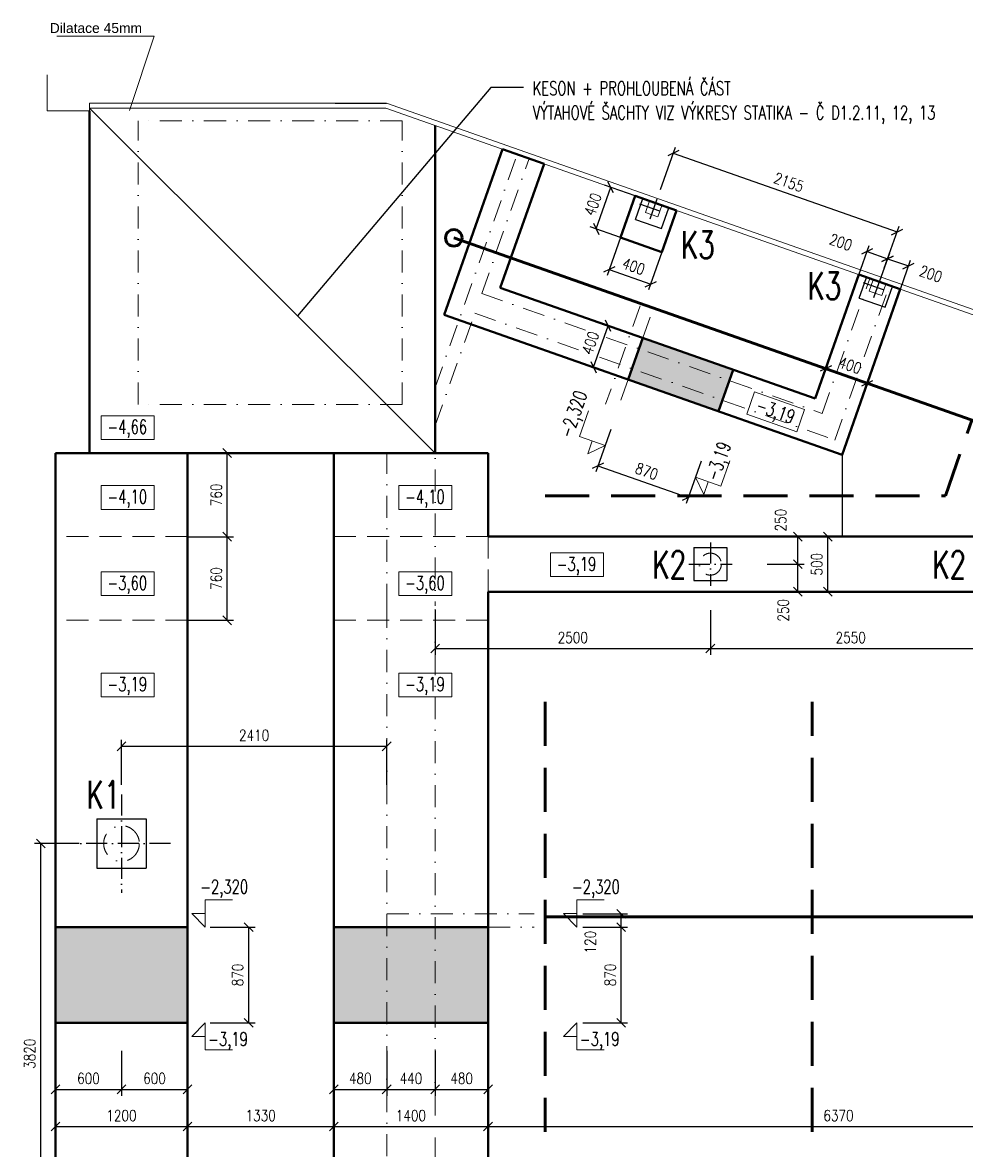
# Model space of a CAD drawing. Header units: millimetres. Extents: x 89194 to 559352, y -753138 to -204019.
# Drawn here: x 333249 to 341825, y -264269 to -254019 of the extents above; entities that cross this region are included whole.
import ezdxf

# ---------------------------------------------------------------- set-up
doc = ezdxf.new("R2010")
doc.units = ezdxf.units.MM
doc.header["$LTSCALE"] = 400
doc.header["$PDMODE"] = 3
for name, pattern in [('ACAD_ISO10W100', [18, 12, -3, 0, -3]), ('DASHDOT', [1, 0.5, -0.25, 0, -0.25]), ('DASHED', [0.75, 0.5, -0.25])]:
    doc.linetypes.add(name, pattern=pattern)
for name, color, linetype in [('obrys slabý', 7, 'Continuous'), ('RG_Rámeček', 5, 'Continuous'), ('čerchovaná', 1, 'ACAD_ISO10W100')]:
    doc.layers.add(name, color=color, linetype=linetype)
for name, color, linetype, lineweight in [('RG_koty', 7, 'Continuous', 9), ('RG_pohled', 200, 'Continuous', 9), ('RG_popisy', 11, 'Continuous', 9), ('RG_radon_potrubí', 160, 'Continuous', 70), ('RG_zdivo nové', 1, 'Continuous', 50), ('RG_čerch 1', 6, 'DASHDOT', 9), ('RG_čárkovaně', 40, 'DASHED', 9), ('RG_šrafy', 253, 'Continuous', 9), ('text 2.5 mm', 7, 'Continuous', 13)]:
    doc.layers.add(name, color=color, linetype=linetype, lineweight=lineweight)
doc.styles.add('Arial 250', font='Arial Bold.ttf', dxfattribs={"height": 250})
doc.styles.add('Koty', font='romans.shx', dxfattribs={"width": 0.8})
doc.styles.add('styl 2.5 mm', font='simplex.shx', dxfattribs={"width": 0.7, "height": 0.125})
doc.styles.add('styl 5 mm', font='simplex.shx', dxfattribs={"width": 0.7, "height": 0.25})
doc.dimstyles.new('RG_50_vnitřní', dxfattribs={"dimscale": 50, "dimtxt": 2, "dimasz": 1.6, "dimexe": 1.15, "dimexo": 0, "dimgap": 1, "dimtad": 1, "dimdec": 0, "dimrnd": 5, "dimzin": 0, "dimdsep": 46, "dimtxsty": 'Koty', "dimblk1": 'OBLIQUE', "dimblk2": 'OBLIQUE', "dimsah": 1, "dimcen": 0.09, "dimclrd": 256, "dimclre": 256, "dimclrt": 2, "dimazin": 0, "dimtfac": 1, "dimtdec": 0, "dimtmove": 2, "dimatfit": 3, "dimfxl": 1.15, "dimfxlon": 1, "dimtolj": 1, "dimtzin": 0, "dimarcsym": 0})

# ---------------------------------------------------------------- blocks, each defined once
blk = doc.blocks.new('_Oblique')
at = {"color": 0, "linetype": 'ByBlock', "lineweight": -2}
blk.add_line((-0.5, -0.5), (0.5, 0.5), dxfattribs=at)
blk = doc.blocks.new('*D547')
at = {"layer": 'Defpoints', "color": 0, "transparency": 16777216}
for p in [(333548, -263777), (334748, -263777), (334748, -264052)]:
    blk.add_point(p, dxfattribs=at)
at = {"layer": 'RG_koty', "lineweight": -2, "transparency": 16777216}
for p, q in [((333548, -263777), (333548, -264109)), ((334748, -263777), (334748, -264109)), ((333548, -264052), (334748, -264052))]:
    blk.add_line(p, q, dxfattribs=at)
at = {"layer": 'RG_koty', "lineweight": -2, "transparency": 16777216, "xscale": 80, "yscale": 80, "zscale": 80, "rotation": 180}
blk.add_blockref('_Oblique', (333548, -264052), dxfattribs=at)
at = {"layer": 'RG_koty', "lineweight": -2, "transparency": 16777216, "xscale": 80, "yscale": 80, "zscale": 80}
blk.add_blockref('_Oblique', (334748, -264052), dxfattribs=at)
at = {"layer": 'RG_koty', "color": 2, "transparency": 16777216, "insert": (334148, -263952), "char_height": 100, "attachment_point": 5, "style": 'Koty'}
blk.add_mtext('\\A1;1200', dxfattribs=at)
blk = doc.blocks.new('*D548')
at = {"layer": 'Defpoints', "color": 0, "transparency": 16777216}
for p in [(334748, -263777), (336078, -264052), (336078, -264052)]:
    blk.add_point(p, dxfattribs=at)
at = {"layer": 'RG_koty', "lineweight": -2, "transparency": 16777216}
for p, q in [((334748, -263777), (334748, -264109)), ((336078, -264052), (336078, -263994)), ((334748, -264052), (336078, -264052))]:
    blk.add_line(p, q, dxfattribs=at)
at = {"layer": 'RG_koty', "lineweight": -2, "transparency": 16777216, "xscale": 80, "yscale": 80, "zscale": 80, "rotation": 180}
blk.add_blockref('_Oblique', (334748, -264052), dxfattribs=at)
at = {"layer": 'RG_koty', "lineweight": -2, "transparency": 16777216, "xscale": 80, "yscale": 80, "zscale": 80}
blk.add_blockref('_Oblique', (336078, -264052), dxfattribs=at)
at = {"layer": 'RG_koty', "color": 2, "transparency": 16777216, "insert": (335413, -263952), "char_height": 100, "attachment_point": 5, "style": 'Koty'}
blk.add_mtext('\\A1;1330', dxfattribs=at)
blk = doc.blocks.new('*D549')
at = {"layer": 'Defpoints', "color": 0, "transparency": 16777216}
for p in [(336078, -264052), (337478, -264052), (337478, -264052)]:
    blk.add_point(p, dxfattribs=at)
at = {"layer": 'RG_koty', "lineweight": -2, "transparency": 16777216}
for p, q in [((336078, -264052), (336078, -263994)), ((337478, -264052), (337478, -263994)), ((336078, -264052), (337478, -264052))]:
    blk.add_line(p, q, dxfattribs=at)
at = {"layer": 'RG_koty', "lineweight": -2, "transparency": 16777216, "xscale": 80, "yscale": 80, "zscale": 80, "rotation": 180}
blk.add_blockref('_Oblique', (336078, -264052), dxfattribs=at)
at = {"layer": 'RG_koty', "lineweight": -2, "transparency": 16777216, "xscale": 80, "yscale": 80, "zscale": 80}
blk.add_blockref('_Oblique', (337478, -264052), dxfattribs=at)
at = {"layer": 'RG_koty', "color": 2, "transparency": 16777216, "insert": (336778, -263952), "char_height": 100, "attachment_point": 5, "style": 'Koty'}
blk.add_mtext('\\A1;1400', dxfattribs=at)
blk = doc.blocks.new('*D550')
at = {"layer": 'Defpoints', "color": 0, "transparency": 16777216}
for p in [(337478, -264052), (343848, -264052), (343848, -264052)]:
    blk.add_point(p, dxfattribs=at)
at = {"layer": 'RG_koty', "lineweight": -2, "transparency": 16777216}
for p, q in [((337478, -264052), (337478, -263994)), ((343848, -264052), (343848, -263994)), ((337478, -264052), (343848, -264052))]:
    blk.add_line(p, q, dxfattribs=at)
at = {"layer": 'RG_koty', "lineweight": -2, "transparency": 16777216, "xscale": 80, "yscale": 80, "zscale": 80, "rotation": 180}
blk.add_blockref('_Oblique', (337478, -264052), dxfattribs=at)
at = {"layer": 'RG_koty', "lineweight": -2, "transparency": 16777216, "xscale": 80, "yscale": 80, "zscale": 80}
blk.add_blockref('_Oblique', (343848, -264052), dxfattribs=at)
at = {"layer": 'RG_koty', "color": 2, "transparency": 16777216, "insert": (340663, -263952), "char_height": 100, "attachment_point": 5, "style": 'Koty'}
blk.add_mtext('\\A1;6370', dxfattribs=at)
blk = doc.blocks.new('*D554')
at = {"layer": 'Defpoints', "color": 0, "transparency": 16777216}
for p in [(333548, -263365), (334148, -263365), (334148, -263714)]:
    blk.add_point(p, dxfattribs=at)
at = {"layer": 'RG_koty', "lineweight": -2, "transparency": 16777216}
for p, q in [((333548, -263365), (333548, -263771)), ((334148, -263365), (334148, -263771)), ((333548, -263714), (334148, -263714))]:
    blk.add_line(p, q, dxfattribs=at)
at = {"layer": 'RG_koty', "lineweight": -2, "transparency": 16777216, "xscale": 80, "yscale": 80, "zscale": 80, "rotation": 180}
blk.add_blockref('_Oblique', (333548, -263714), dxfattribs=at)
at = {"layer": 'RG_koty', "lineweight": -2, "transparency": 16777216, "xscale": 80, "yscale": 80, "zscale": 80}
blk.add_blockref('_Oblique', (334148, -263714), dxfattribs=at)
at = {"layer": 'RG_koty', "color": 2, "transparency": 16777216, "insert": (333848, -263614), "char_height": 100, "attachment_point": 5, "style": 'Koty'}
blk.add_mtext('\\A1;600', dxfattribs=at)
blk = doc.blocks.new('*D555')
at = {"layer": 'Defpoints', "color": 0, "transparency": 16777216}
for p in [(334148, -263365), (334748, -263365), (334748, -263714)]:
    blk.add_point(p, dxfattribs=at)
at = {"layer": 'RG_koty', "lineweight": -2, "transparency": 16777216}
for p, q in [((334148, -263365), (334148, -263771)), ((334748, -263365), (334748, -263771)), ((334148, -263714), (334748, -263714))]:
    blk.add_line(p, q, dxfattribs=at)
at = {"layer": 'RG_koty', "lineweight": -2, "transparency": 16777216, "xscale": 80, "yscale": 80, "zscale": 80, "rotation": 180}
blk.add_blockref('_Oblique', (334148, -263714), dxfattribs=at)
at = {"layer": 'RG_koty', "lineweight": -2, "transparency": 16777216, "xscale": 80, "yscale": 80, "zscale": 80}
blk.add_blockref('_Oblique', (334748, -263714), dxfattribs=at)
at = {"layer": 'RG_koty', "color": 2, "transparency": 16777216, "insert": (334448, -263614), "char_height": 100, "attachment_point": 5, "style": 'Koty'}
blk.add_mtext('\\A1;600', dxfattribs=at)
blk = doc.blocks.new('*D556')
at = {"layer": 'Defpoints', "color": 0, "transparency": 16777216}
for p in [(336078, -263365), (336558, -263365), (336558, -263714)]:
    blk.add_point(p, dxfattribs=at)
at = {"layer": 'RG_koty', "lineweight": -2, "transparency": 16777216}
for p, q in [((336078, -263365), (336078, -263771)), ((336558, -263365), (336558, -263771)), ((336078, -263714), (336558, -263714))]:
    blk.add_line(p, q, dxfattribs=at)
at = {"layer": 'RG_koty', "lineweight": -2, "transparency": 16777216, "xscale": 80, "yscale": 80, "zscale": 80, "rotation": 180}
blk.add_blockref('_Oblique', (336078, -263714), dxfattribs=at)
at = {"layer": 'RG_koty', "lineweight": -2, "transparency": 16777216, "xscale": 80, "yscale": 80, "zscale": 80}
blk.add_blockref('_Oblique', (336558, -263714), dxfattribs=at)
at = {"layer": 'RG_koty', "color": 2, "transparency": 16777216, "insert": (336318, -263614), "char_height": 100, "attachment_point": 5, "style": 'Koty'}
blk.add_mtext('\\A1;480', dxfattribs=at)
blk = doc.blocks.new('*D557')
at = {"layer": 'Defpoints', "color": 0, "transparency": 16777216}
for p in [(336558, -263365), (336999, -263365), (336999, -263714)]:
    blk.add_point(p, dxfattribs=at)
at = {"layer": 'RG_koty', "lineweight": -2, "transparency": 16777216}
for p, q in [((336558, -263365), (336558, -263771)), ((336999, -263365), (336999, -263771)), ((336558, -263714), (336999, -263714))]:
    blk.add_line(p, q, dxfattribs=at)
at = {"layer": 'RG_koty', "lineweight": -2, "transparency": 16777216, "xscale": 80, "yscale": 80, "zscale": 80, "rotation": 180}
blk.add_blockref('_Oblique', (336558, -263714), dxfattribs=at)
at = {"layer": 'RG_koty', "lineweight": -2, "transparency": 16777216, "xscale": 80, "yscale": 80, "zscale": 80}
blk.add_blockref('_Oblique', (336999, -263714), dxfattribs=at)
at = {"layer": 'RG_koty', "color": 2, "transparency": 16777216, "insert": (336778, -263614), "char_height": 100, "attachment_point": 5, "style": 'Koty'}
blk.add_mtext('\\A1;440', dxfattribs=at)
blk = doc.blocks.new('*D558')
at = {"layer": 'Defpoints', "color": 0, "transparency": 16777216}
for p in [(336999, -263365), (337479, -263365), (337479, -263714)]:
    blk.add_point(p, dxfattribs=at)
at = {"layer": 'RG_koty', "lineweight": -2, "transparency": 16777216}
for p, q in [((336999, -263365), (336999, -263771)), ((337479, -263365), (337479, -263771)), ((336999, -263714), (337479, -263714))]:
    blk.add_line(p, q, dxfattribs=at)
at = {"layer": 'RG_koty', "lineweight": -2, "transparency": 16777216, "xscale": 80, "yscale": 80, "zscale": 80, "rotation": 180}
blk.add_blockref('_Oblique', (336999, -263714), dxfattribs=at)
at = {"layer": 'RG_koty', "lineweight": -2, "transparency": 16777216, "xscale": 80, "yscale": 80, "zscale": 80}
blk.add_blockref('_Oblique', (337479, -263714), dxfattribs=at)
at = {"layer": 'RG_koty', "color": 2, "transparency": 16777216, "insert": (337239, -263614), "char_height": 100, "attachment_point": 5, "style": 'Koty'}
blk.add_mtext('\\A1;480', dxfattribs=at)
blk = doc.blocks.new('*D574')
at = {"layer": 'Defpoints', "color": 0, "transparency": 16777216}
for p in [(334748, -262239), (335304, -262239), (334748, -263109)]:
    blk.add_point(p, dxfattribs=at)
at = {"layer": 'RG_koty', "lineweight": -2, "transparency": 16777216}
for p, q in [((334954, -262239), (335362, -262239)), ((335304, -263109), (335304, -262239)), ((334954, -263109), (335362, -263109))]:
    blk.add_line(p, q, dxfattribs=at)
at = {"layer": 'RG_koty', "lineweight": -2, "transparency": 16777216, "xscale": 80, "yscale": 80, "zscale": 80}
for p, rotation in [((335304, -262239), 90), ((335304, -263109), 270)]:
    blk.add_blockref('_Oblique', p, dxfattribs=dict(at, rotation=rotation))
at = {"layer": 'RG_koty', "color": 2, "transparency": 16777216, "insert": (335204, -262674), "char_height": 100, "attachment_point": 5, "rotation": 90, "style": 'Koty'}
blk.add_mtext('\\A1;870', dxfattribs=at)
blk = doc.blocks.new('*D592')
at = {"layer": 'Defpoints', "color": 0, "transparency": 16777216}
for p in [(340652, -256866), (341029, -256998), (340925, -257295)]:
    blk.add_point(p, dxfattribs=at)
at = {"layer": 'RG_koty', "lineweight": -2, "transparency": 16777216}
for p, q in [((340652, -256866), (340528, -257216)), ((341029, -256998), (340906, -257349)), ((340547, -257162), (340925, -257295))]:
    blk.add_line(p, q, dxfattribs=at)
at = {"layer": 'RG_koty', "lineweight": -2, "transparency": 16777216, "xscale": 80, "yscale": 80, "zscale": 80}
for p, rotation in [((340547, -257162), 160.6062812248799), ((340925, -257295), 340.6062812248799)]:
    blk.add_blockref('_Oblique', p, dxfattribs=dict(at, rotation=rotation))
at = {"layer": 'RG_koty', "color": 2, "transparency": 16777216, "insert": (340769, -257134), "char_height": 100, "attachment_point": 5, "rotation": 340.6063, "style": 'Koty'}
blk.add_mtext('\\A1;400', dxfattribs=at)
blk = doc.blocks.new('*D593')
at = {"layer": 'Defpoints', "color": 0, "transparency": 16777216}
for p in [(338256, -256664), (338569, -256774), (338123, -257041)]:
    blk.add_point(p, dxfattribs=at)
at = {"layer": 'RG_koty', "lineweight": -2, "transparency": 16777216}
for p, q in [((338256, -256664), (338624, -256793)), ((338437, -257151), (338569, -256774)), ((338123, -257041), (338491, -257170))]:
    blk.add_line(p, q, dxfattribs=at)
at = {"layer": 'RG_koty', "lineweight": -2, "transparency": 16777216, "xscale": 80, "yscale": 80, "zscale": 80}
for p, rotation in [((338569, -256774), 70.60628122487994), ((338437, -257151), 250.60628122488)]:
    blk.add_blockref('_Oblique', p, dxfattribs=dict(at, rotation=rotation))
at = {"layer": 'RG_koty', "color": 2, "transparency": 16777216, "insert": (338409, -256929), "char_height": 100, "attachment_point": 5, "rotation": 70.6063, "style": 'Koty'}
blk.add_mtext('\\A1;400', dxfattribs=at)
blk = doc.blocks.new('*D594')
at = {"layer": 'Defpoints', "color": 0, "transparency": 16777216}
for p in [(340014, -258941), (340294, -258941), (340015, -259191)]:
    blk.add_point(p, dxfattribs=at)
at = {"layer": 'RG_koty', "lineweight": -2, "transparency": 16777216}
for p, q in [((340014, -258941), (340351, -258941)), ((340294, -259191), (340294, -258941)), ((340015, -259191), (340351, -259191))]:
    blk.add_line(p, q, dxfattribs=at)
at = {"layer": 'RG_koty', "lineweight": -2, "transparency": 16777216, "xscale": 80, "yscale": 80, "zscale": 80}
for p, rotation in [((340294, -258941), 90), ((340294, -259191), 270)]:
    blk.add_blockref('_Oblique', p, dxfattribs=dict(at, rotation=rotation))
at = {"layer": 'RG_koty', "color": 2, "transparency": 16777216, "insert": (340161, -259360), "char_height": 100, "attachment_point": 5, "rotation": 90, "style": 'Koty'}
blk.add_mtext('\\A1;250', dxfattribs=at)
blk = doc.blocks.new('*D595')
at = {"layer": 'Defpoints', "color": 0, "transparency": 16777216}
for p in [(340006, -258691), (340294, -258691), (340014, -258941)]:
    blk.add_point(p, dxfattribs=at)
at = {"layer": 'RG_koty', "lineweight": -2, "transparency": 16777216}
for p, q in [((340006, -258691), (340351, -258691)), ((340294, -258941), (340294, -258691)), ((340014, -258941), (340351, -258941))]:
    blk.add_line(p, q, dxfattribs=at)
at = {"layer": 'RG_koty', "lineweight": -2, "transparency": 16777216, "xscale": 80, "yscale": 80, "zscale": 80}
for p, rotation in [((340294, -258691), 90), ((340294, -258941), 270)]:
    blk.add_blockref('_Oblique', p, dxfattribs=dict(at, rotation=rotation))
at = {"layer": 'RG_koty', "color": 2, "transparency": 16777216, "insert": (340138, -258541), "char_height": 100, "attachment_point": 5, "rotation": 90, "style": 'Koty'}
blk.add_mtext('\\A1;250', dxfattribs=at)
blk = doc.blocks.new('*D596')
at = {"layer": 'Defpoints', "color": 0, "transparency": 16777216}
for p in [(340294, -258691), (340566, -258691), (340294, -259191)]:
    blk.add_point(p, dxfattribs=at)
at = {"layer": 'RG_koty', "lineweight": -2, "transparency": 16777216}
for p, q in [((340294, -258691), (340623, -258691)), ((340566, -259191), (340566, -258691)), ((340294, -259191), (340623, -259191))]:
    blk.add_line(p, q, dxfattribs=at)
at = {"layer": 'RG_koty', "lineweight": -2, "transparency": 16777216, "xscale": 80, "yscale": 80, "zscale": 80}
for p, rotation in [((340566, -258691), 90), ((340566, -259191), 270)]:
    blk.add_blockref('_Oblique', p, dxfattribs=dict(at, rotation=rotation))
at = {"layer": 'RG_koty', "color": 2, "transparency": 16777216, "insert": (340466, -258941), "char_height": 100, "attachment_point": 5, "rotation": 90, "style": 'Koty'}
blk.add_mtext('\\A1;500', dxfattribs=at)
blk = doc.blocks.new('*D597')
at = {"layer": 'Defpoints', "color": 0, "transparency": 16777216}
for p in [(336999, -259133), (339499, -259159), (339499, -259708)]:
    blk.add_point(p, dxfattribs=at)
at = {"layer": 'RG_koty', "lineweight": -2, "transparency": 16777216}
for p, q in [((336999, -259358), (336999, -259765)), ((339499, -259358), (339499, -259765)), ((336999, -259708), (339499, -259708))]:
    blk.add_line(p, q, dxfattribs=at)
at = {"layer": 'RG_koty', "lineweight": -2, "transparency": 16777216, "xscale": 80, "yscale": 80, "zscale": 80, "rotation": 180}
blk.add_blockref('_Oblique', (336999, -259708), dxfattribs=at)
at = {"layer": 'RG_koty', "lineweight": -2, "transparency": 16777216, "xscale": 80, "yscale": 80, "zscale": 80}
blk.add_blockref('_Oblique', (339499, -259708), dxfattribs=at)
at = {"layer": 'RG_koty', "color": 2, "transparency": 16777216, "insert": (338249, -259608), "char_height": 100, "attachment_point": 5, "style": 'Koty'}
blk.add_mtext('\\A1;2500', dxfattribs=at)
blk = doc.blocks.new('*D598')
at = {"layer": 'Defpoints', "color": 0, "transparency": 16777216}
for p in [(339499, -259159), (342048, -259159), (342048, -259708)]:
    blk.add_point(p, dxfattribs=at)
at = {"layer": 'RG_koty', "lineweight": -2, "transparency": 16777216}
for p, q in [((339499, -259358), (339499, -259765)), ((342048, -259358), (342048, -259765)), ((339499, -259708), (342048, -259708))]:
    blk.add_line(p, q, dxfattribs=at)
at = {"layer": 'RG_koty', "lineweight": -2, "transparency": 16777216, "xscale": 80, "yscale": 80, "zscale": 80, "rotation": 180}
blk.add_blockref('_Oblique', (339499, -259708), dxfattribs=at)
at = {"layer": 'RG_koty', "lineweight": -2, "transparency": 16777216, "xscale": 80, "yscale": 80, "zscale": 80}
blk.add_blockref('_Oblique', (342048, -259708), dxfattribs=at)
at = {"layer": 'RG_koty', "color": 2, "transparency": 16777216, "insert": (340774, -259608), "char_height": 100, "attachment_point": 5, "style": 'Koty'}
blk.add_mtext('\\A1;2550', dxfattribs=at)
blk = doc.blocks.new('*D600')
at = {"layer": 'Defpoints', "color": 0, "transparency": 16777216}
for p in [(338753, -257263), (339574, -257552), (339297, -258336)]:
    blk.add_point(p, dxfattribs=at)
at = {"layer": 'RG_koty', "lineweight": -2, "transparency": 16777216}
for p, q in [((338593, -257717), (338458, -258102)), ((338477, -258047), (339297, -258336)), ((339414, -258006), (339278, -258390))]:
    blk.add_line(p, q, dxfattribs=at)
at = {"layer": 'RG_koty', "lineweight": -2, "transparency": 16777216, "xscale": 80, "yscale": 80, "zscale": 80}
for p, rotation in [((338477, -258047), 160.6062812264031), ((339297, -258336), 340.606281226403)]:
    blk.add_blockref('_Oblique', p, dxfattribs=dict(at, rotation=rotation))
at = {"layer": 'RG_koty', "color": 2, "transparency": 16777216, "insert": (338920, -258097), "char_height": 100, "attachment_point": 5, "rotation": 340.6063, "style": 'Koty'}
blk.add_mtext('\\A1;870', dxfattribs=at)
blk = doc.blocks.new('*D601')
at = {"layer": 'Defpoints', "color": 0, "transparency": 16777216}
for p in [(336558, -260596), (334148, -261033), (336558, -261033)]:
    blk.add_point(p, dxfattribs=at)
at = {"layer": 'RG_koty', "lineweight": -2, "transparency": 16777216}
for p, q in [((334148, -260946), (334148, -260538)), ((336558, -260946), (336558, -260538)), ((334148, -260596), (336558, -260596))]:
    blk.add_line(p, q, dxfattribs=at)
at = {"layer": 'RG_koty', "lineweight": -2, "transparency": 16777216, "xscale": 80, "yscale": 80, "zscale": 80, "rotation": 180}
blk.add_blockref('_Oblique', (334148, -260596), dxfattribs=at)
at = {"layer": 'RG_koty', "lineweight": -2, "transparency": 16777216, "xscale": 80, "yscale": 80, "zscale": 80}
blk.add_blockref('_Oblique', (336558, -260596), dxfattribs=at)
at = {"layer": 'RG_koty', "color": 2, "transparency": 16777216, "insert": (335353, -260496), "char_height": 100, "attachment_point": 5, "style": 'Koty'}
blk.add_mtext('\\A1;2410', dxfattribs=at)
blk = doc.blocks.new('*D603')
at = {"layer": 'Defpoints', "color": 0, "transparency": 16777216}
for p in [(333415, -261480), (333781, -261480), (333781, -265301)]:
    blk.add_point(p, dxfattribs=at)
at = {"layer": 'RG_koty', "lineweight": -2, "transparency": 16777216}
for p, q in [((333765, -261480), (333358, -261480)), ((333415, -265301), (333415, -261480)), ((333765, -265301), (333358, -265301))]:
    blk.add_line(p, q, dxfattribs=at)
at = {"layer": 'RG_koty', "lineweight": -2, "transparency": 16777216, "xscale": 80, "yscale": 80, "zscale": 80}
for p, rotation in [((333415, -261480), 90), ((333415, -265301), 270)]:
    blk.add_blockref('_Oblique', p, dxfattribs=dict(at, rotation=rotation))
at = {"layer": 'RG_koty', "color": 2, "transparency": 16777216, "insert": (333315, -263390), "char_height": 100, "attachment_point": 5, "rotation": 90, "style": 'Koty'}
blk.add_mtext('\\A1;3820', dxfattribs=at)
blk = doc.blocks.new('*D604')
at = {"layer": 'Defpoints', "color": 0, "transparency": 16777216}
for p in [(338682, -255971), (339059, -256104), (338957, -256395)]:
    blk.add_point(p, dxfattribs=at)
at = {"layer": 'RG_koty', "lineweight": -2, "transparency": 16777216}
for p, q in [((338682, -255971), (338560, -256316)), ((339059, -256104), (338938, -256449)), ((338579, -256262), (338957, -256395))]:
    blk.add_line(p, q, dxfattribs=at)
at = {"layer": 'RG_koty', "lineweight": -2, "transparency": 16777216, "xscale": 80, "yscale": 80, "zscale": 80}
for p, rotation in [((338579, -256262), 160.6062812357683), ((338957, -256395), 340.6062812357683)]:
    blk.add_blockref('_Oblique', p, dxfattribs=dict(at, rotation=rotation))
at = {"layer": 'RG_koty', "color": 2, "transparency": 16777216, "insert": (338801, -256234), "char_height": 100, "attachment_point": 5, "rotation": 340.6063, "style": 'Koty'}
blk.add_mtext('\\A1;400', dxfattribs=at)
blk = doc.blocks.new('*D605')
at = {"layer": 'Defpoints', "color": 0, "transparency": 16777216}
for p in [(338593, -255516), (338815, -255594), (338682, -255971)]:
    blk.add_point(p, dxfattribs=at)
at = {"layer": 'RG_koty', "lineweight": -2, "transparency": 16777216}
for p, q in [((338460, -255893), (338593, -255516)), ((338815, -255594), (338538, -255497)), ((338682, -255971), (338406, -255874))]:
    blk.add_line(p, q, dxfattribs=at)
at = {"layer": 'RG_koty', "lineweight": -2, "transparency": 16777216, "xscale": 80, "yscale": 80, "zscale": 80}
for p, rotation in [((338593, -255516), 70.60040487664811), ((338460, -255893), 250.6004048766481)]:
    blk.add_blockref('_Oblique', p, dxfattribs=dict(at, rotation=rotation))
at = {"layer": 'RG_koty', "color": 2, "transparency": 16777216, "insert": (338432, -255671), "char_height": 100, "attachment_point": 5, "rotation": 70.6004, "style": 'Koty'}
blk.add_mtext('\\A1;400', dxfattribs=at)
blk = doc.blocks.new('*D606')
at = {"layer": 'Defpoints', "color": 0, "transparency": 16777216}
for p in [(341109, -256165), (340847, -256310), (341035, -256376)]:
    blk.add_point(p, dxfattribs=at)
at = {"layer": 'RG_koty', "lineweight": -2, "transparency": 16777216}
for p, q in [((340847, -256310), (340941, -256044)), ((340922, -256098), (341109, -256165)), ((341035, -256376), (341129, -256110))]:
    blk.add_line(p, q, dxfattribs=at)
at = {"layer": 'RG_koty', "lineweight": -2, "transparency": 16777216, "xscale": 80, "yscale": 80, "zscale": 80}
for p, rotation in [((340922, -256098), 160.6004048734729), ((341109, -256165), 340.6004048734729)]:
    blk.add_blockref('_Oblique', p, dxfattribs=dict(at, rotation=rotation))
at = {"layer": 'RG_koty', "color": 2, "transparency": 16777216, "insert": (340684, -256015), "char_height": 100, "attachment_point": 5, "rotation": 340.6004, "style": 'Koty'}
blk.add_mtext('\\A1;200', dxfattribs=at)
blk = doc.blocks.new('*D607')
at = {"layer": 'Defpoints', "color": 0, "transparency": 16777216}
for p in [(341299, -256231), (341035, -256376), (341225, -256443)]:
    blk.add_point(p, dxfattribs=at)
at = {"layer": 'RG_koty', "lineweight": -2, "transparency": 16777216}
for p, q in [((341035, -256376), (341129, -256110)), ((341109, -256165), (341299, -256231)), ((341225, -256443), (341318, -256177))]:
    blk.add_line(p, q, dxfattribs=at)
at = {"layer": 'RG_koty', "lineweight": -2, "transparency": 16777216, "xscale": 80, "yscale": 80, "zscale": 80}
for p, rotation in [((341109, -256165), 160.6004048819659), ((341299, -256231), 340.6004048819659)]:
    blk.add_blockref('_Oblique', p, dxfattribs=dict(at, rotation=rotation))
at = {"layer": 'RG_koty', "color": 2, "transparency": 16777216, "insert": (341502, -256303), "char_height": 100, "attachment_point": 5, "rotation": 340.6004, "style": 'Koty'}
blk.add_mtext('\\A1;200', dxfattribs=at)
blk = doc.blocks.new('*D608')
at = {"layer": 'Defpoints', "color": 0, "transparency": 16777216}
for p in [(339029, -255585), (341195, -255922), (341062, -256300)]:
    blk.add_point(p, dxfattribs=at)
at = {"layer": 'RG_koty', "lineweight": -2, "transparency": 16777216}
for p, q in [((339046, -255536), (339181, -255152)), ((339162, -255206), (341195, -255922)), ((341079, -256252), (341214, -255868))]:
    blk.add_line(p, q, dxfattribs=at)
at = {"layer": 'RG_koty', "lineweight": -2, "transparency": 16777216, "xscale": 80, "yscale": 80, "zscale": 80}
for p, rotation in [((339162, -255206), 160.6034218548977), ((341195, -255922), 340.6034218548977)]:
    blk.add_blockref('_Oblique', p, dxfattribs=dict(at, rotation=rotation))
at = {"layer": 'RG_koty', "color": 2, "transparency": 16777216, "insert": (340212, -255470), "char_height": 100, "attachment_point": 5, "rotation": 340.6034, "style": 'Koty'}
blk.add_mtext('\\A1;2155', dxfattribs=at)
blk = doc.blocks.new('*D586')
at = {"layer": 'Defpoints', "color": 0, "transparency": 16777216}
for p in [(338161, -262239), (338689, -262239), (338161, -263109)]:
    blk.add_point(p, dxfattribs=at)
at = {"layer": 'RG_koty', "lineweight": -2, "transparency": 16777216}
for p, q in [((338339, -262239), (338746, -262239)), ((338689, -263109), (338689, -262239)), ((338339, -263109), (338746, -263109))]:
    blk.add_line(p, q, dxfattribs=at)
at = {"layer": 'RG_koty', "lineweight": -2, "transparency": 16777216, "xscale": 80, "yscale": 80, "zscale": 80}
for p, rotation in [((338689, -262239), 90), ((338689, -263109), 270)]:
    blk.add_blockref('_Oblique', p, dxfattribs=dict(at, rotation=rotation))
at = {"layer": 'RG_koty', "color": 2, "transparency": 16777216, "insert": (338589, -262674), "char_height": 100, "attachment_point": 5, "rotation": 90, "style": 'Koty'}
blk.add_mtext('\\A1;870', dxfattribs=at)
blk = doc.blocks.new('*D587')
at = {"layer": 'Defpoints', "color": 0, "transparency": 16777216}
for p in [(338161, -262119), (338689, -262119), (338161, -262239)]:
    blk.add_point(p, dxfattribs=at)
at = {"layer": 'RG_koty', "lineweight": -2, "transparency": 16777216}
for p, q in [((338339, -262119), (338746, -262119)), ((338689, -262239), (338689, -262119)), ((338339, -262239), (338746, -262239))]:
    blk.add_line(p, q, dxfattribs=at)
at = {"layer": 'RG_koty', "lineweight": -2, "transparency": 16777216, "xscale": 80, "yscale": 80, "zscale": 80}
for p, rotation in [((338689, -262119), 90), ((338689, -262239), 270)]:
    blk.add_blockref('_Oblique', p, dxfattribs=dict(at, rotation=rotation))
at = {"layer": 'RG_koty', "color": 2, "transparency": 16777216, "insert": (338408, -262376), "char_height": 100, "attachment_point": 5, "rotation": 90, "style": 'Koty'}
blk.add_mtext('\\A1;120', dxfattribs=at)
blk = doc.blocks.new('*D589')
at = {"layer": 'Defpoints', "color": 0, "transparency": 16777216}
for p in [(334748, -258691), (335109, -258691), (334748, -259451)]:
    blk.add_point(p, dxfattribs=at)
at = {"layer": 'RG_koty', "lineweight": -2, "transparency": 16777216}
for p, q in [((334759, -258691), (335166, -258691)), ((335109, -259451), (335109, -258691)), ((334759, -259451), (335166, -259451))]:
    blk.add_line(p, q, dxfattribs=at)
at = {"layer": 'RG_koty', "lineweight": -2, "transparency": 16777216, "xscale": 80, "yscale": 80, "zscale": 80}
for p, rotation in [((335109, -258691), 90), ((335109, -259451), 270)]:
    blk.add_blockref('_Oblique', p, dxfattribs=dict(at, rotation=rotation))
at = {"layer": 'RG_koty', "color": 2, "transparency": 16777216, "insert": (335009, -259071), "char_height": 100, "attachment_point": 5, "rotation": 90, "style": 'Koty'}
blk.add_mtext('\\A1;760', dxfattribs=at)
blk = doc.blocks.new('*D590')
at = {"layer": 'Defpoints', "color": 0, "transparency": 16777216}
for p in [(334748, -257931), (335109, -257931), (334748, -258691)]:
    blk.add_point(p, dxfattribs=at)
at = {"layer": 'RG_koty', "lineweight": -2, "transparency": 16777216}
for p, q in [((334759, -257931), (335166, -257931)), ((335109, -258691), (335109, -257931)), ((334759, -258691), (335166, -258691))]:
    blk.add_line(p, q, dxfattribs=at)
at = {"layer": 'RG_koty', "lineweight": -2, "transparency": 16777216, "xscale": 80, "yscale": 80, "zscale": 80}
for p, rotation in [((335109, -257931), 90), ((335109, -258691), 270)]:
    blk.add_blockref('_Oblique', p, dxfattribs=dict(at, rotation=rotation))
at = {"layer": 'RG_koty', "color": 2, "transparency": 16777216, "insert": (335009, -258311), "char_height": 100, "attachment_point": 5, "rotation": 90, "style": 'Koty'}
blk.add_mtext('\\A1;760', dxfattribs=at)

msp = doc.modelspace()

# ---------------------------------------------------------------- hatches: boundary and pattern name
at = {"layer": 'RG_šrafy', "ltscale": 0.05}
h = msp.add_hatch(color=256, dxfattribs=at)
h.dxf.hatch_style = 1
h.paths.add_polyline_path([(338753, -257262.7), (339573.7, -257551.6), (339608.5, -257452.5), (338787.9, -257163.7)])
h.paths.add_polyline_path([(339671.6, -257273.3), (338851, -256984.4), (338787.9, -257163.7), (339608.5, -257452.5)])
h.paths.add_polyline_path([(339706.5, -257174.3), (338885.8, -256885.4), (338851, -256984.4), (339671.6, -257273.3)])
h = msp.add_hatch(color=256, dxfattribs=at)
h.dxf.hatch_style = 1
h.paths.add_polyline_path([(334748.3, -262239.2), (333548.3, -262239.2), (333548.3, -263109.2), (334748.3, -263109.2)])
h = msp.add_hatch(color=256, dxfattribs=at)
h.dxf.hatch_style = 1
h.paths.add_polyline_path([(336558.3, -262239.3), (336078.3, -262239.2), (336078.3, -263109.2), (336558.3, -263109.2)])
h.paths.add_polyline_path([(336998.6, -262239.3), (336558.3, -262239.3), (336558.3, -263109.2), (336998.5, -263109.2)])
h.paths.add_polyline_path([(337478.6, -262239.4), (336998.6, -262239.3), (336998.5, -263109.2), (337478.5, -263109.2)])

# ---------------------------------------------------------------- linework, layer by layer
at = {"layer": 'obrys slabý', "ltscale": 0.05}
for p, q in [((337502.6, -254608.4), (335748.6, -256683)), ((337802.2, -254608.4), (337502.6, -254608.4)), ((336998.8, -257931.1), (333858.3, -254795.7)), ((336088.3, -254750.7), (336556.3, -254750.7)), ((338818.1, -255807.2), (338884.5, -255618.6)), ((338884.5, -255618.6), (339120.3, -255701.6)), ((339053.9, -255890.3), (339120.3, -255701.6)), ((338818.1, -255807.2), (339053.9, -255890.3)), ((340850.7, -256522.9), (340917.2, -256334.3)), ((340917.2, -256334.3), (341153, -256417.3)), ((341086.5, -256606), (341153, -256417.3)), ((340850.7, -256522.9), (341086.5, -256606)), ((339348.9, -258790.7), (339348.9, -259090.7)), ((339348.9, -258790.7), (339648.9, -258790.7)), ((339648.9, -258790.7), (339648.9, -259090.7)), ((339348.9, -259090.7), (339648.9, -259090.7)), ((333923.3, -261254.7), (333923.3, -261704.7)), ((333923.3, -261254.7), (334373.3, -261254.7)), ((334373.3, -261254.7), (334373.3, -261704.7)), ((333923.3, -261704.7), (334373.3, -261704.7))]:
    msp.add_line(p, q, dxfattribs=at)
at = {"layer": 'RG_koty'}
for p, q in [((339829.3, -257577.1), (339901, -257374.2)), ((339901, -257374.2), (340354.9, -257534.7)), ((338309.4, -257780.3), (338391.2, -257547.7)), ((340283.1, -257737.6), (339829.3, -257577.1)), ((340354.9, -257534.7), (340283.1, -257737.6)), ((333964.1, -257592), (334445.5, -257592)), ((333964.1, -257807.2), (333964.1, -257592)), ((334445.5, -257592), (334445.5, -257807.2)), ((338542, -257862.2), (338309.4, -257780.3)), ((334445.5, -257807.2), (333964.1, -257807.2)), ((338425.7, -257821.3), (338384.7, -257937.6)), ((338384.7, -257937.6), (338542, -257862.2)), ((339595.3, -258232.8), (339677.1, -258000.2)), ((339362.7, -258150.9), (339595.3, -258232.8)), ((339438.1, -258308.2), (339362.7, -258150.9)), ((339479, -258191.9), (339438.1, -258308.2)), ((333964.1, -258227.3), (334445.5, -258227.3)), ((333964.1, -258442.5), (333964.1, -258227.3)), ((334445.5, -258227.3), (334445.5, -258442.5)), ((336668.3, -258227.3), (337149.7, -258227.3)), ((336668.3, -258442.5), (336668.3, -258227.3)), ((337149.7, -258227.3), (337149.7, -258442.5)), ((334445.5, -258442.5), (333964.1, -258442.5)), ((337149.7, -258442.5), (336668.3, -258442.5)), ((338045.3, -258838.7), (338526.7, -258838.7)), ((338045.3, -259053.9), (338045.3, -258838.7)), ((338526.7, -258838.7), (338526.7, -259053.9)), ((333964.1, -259010.2), (334445.5, -259010.2)), ((333964.1, -259225.4), (333964.1, -259010.2)), ((334445.5, -259010.2), (334445.5, -259225.4)), ((336668.3, -259010.2), (337149.7, -259010.2)), ((336668.3, -259225.4), (336668.3, -259010.2)), ((337149.7, -259010.2), (337149.7, -259225.4)), ((338526.7, -259053.9), (338045.3, -259053.9)), ((334445.5, -259225.4), (333964.1, -259225.4)), ((337149.7, -259225.4), (336668.3, -259225.4)), ((333964.1, -259930.3), (334445.5, -259930.3)), ((333964.1, -260145.5), (333964.1, -259930.3)), ((334445.5, -259930.3), (334445.5, -260145.5)), ((336668.3, -259930.3), (337149.7, -259930.3)), ((336668.3, -260145.5), (336668.3, -259930.3)), ((337149.7, -259930.3), (337149.7, -260145.5)), ((334445.5, -260145.5), (333964.1, -260145.5)), ((337149.7, -260145.5), (336668.3, -260145.5)), ((334909.4, -262239.2), (334909.4, -261992.6)), ((334909.4, -261992.6), (335156, -261992.6)), ((338286.5, -262239.2), (338286.5, -261992.6)), ((338286.5, -261992.6), (338533.1, -261992.6)), ((334909.4, -262115.9), (334786.1, -262115.9)), ((334786.1, -262115.9), (334909.4, -262239.2)), ((338286.5, -262115.9), (338163.2, -262115.9)), ((338163.2, -262115.9), (338286.5, -262239.2)), ((334786.1, -263232.5), (334909.4, -263109.2)), ((334909.4, -263109.2), (334909.4, -263355.8)), ((338163.2, -263232.5), (338286.5, -263109.2)), ((338286.5, -263109.2), (338286.5, -263355.8)), ((334909.4, -263232.5), (334786.1, -263232.5)), ((338286.5, -263232.5), (338163.2, -263232.5)), ((334909.4, -263355.8), (335156, -263355.8)), ((338286.5, -263355.8), (338533.1, -263355.8))]:
    msp.add_line(p, q, dxfattribs=at)
at = {"layer": 'RG_pohled', "ltscale": 0.05}
for p, q in [((333473.3, -254492.4), (333473.3, -254820.7)), ((336088.3, -254750.7), (333858.3, -254750.7)), ((333858.3, -254820.7), (333858.3, -254750.7)), ((336548.6, -254795.7), (333858.3, -254795.7)), ((336548.6, -254795.7), (353118.3, -260631.4)), ((353510.2, -260719), (336556.3, -254750.7)), ((333858.3, -254820.7), (333473.3, -254820.7))]:
    msp.add_line(p, q, dxfattribs=at)
at = {"layer": 'RG_popisy'}
msp.add_lwpolyline([(333559.9, -254143.7), (334444.4, -254143.7), (334222, -254817.6)], dxfattribs=at)
at = {"layer": 'RG_radon_potrubí'}
for points in [[(337167.6, -255975.8), (342848.3, -257975.4), (342848.3, -262145.6)], [(337998.5, -262145.3), (351298.3, -262146.1)]]:
    msp.add_lwpolyline(points, dxfattribs=at)
at = {"layer": 'RG_radon_potrubí', "linetype": 'DASHED', "ltscale": 2}
for points in [[(337998.7, -258318.6), (341633.7, -258318.6), (341875.1, -257632.8)], [(337998.7, -260190.7), (337998.7, -264100.2)], [(340423.5, -264100.2), (340423.5, -260190.7)]]:
    msp.add_lwpolyline(points, dxfattribs=at)
at = {"layer": 'RG_radon_potrubí'}
msp.add_circle((337167.6, -255975.8), 75, dxfattribs=at)
at = {"layer": 'RG_Rámeček', "color": 1}
msp.add_lwpolyline([(340695.3, -257946.4), (340695.3, -258690.7)], dxfattribs=at)
at = {"layer": 'RG_zdivo nové'}
for p, q in [((333858.3, -254820.7), (333858.3, -257930.7)), ((336998.8, -257931.1), (336998.3, -254954.1)), ((337080.3, -256673.8), (337609.9, -255169.5)), ((337609.9, -255169.5), (337987.3, -255302.4)), ((337590.4, -256429.3), (337987.3, -255302.4)), ((338681.9, -255971.3), (338814.7, -255594)), ((338814.7, -255594), (339192, -255726.9)), ((338814.7, -255594), (339120.3, -255701.6)), ((339059.2, -256104.2), (339192, -255726.9)), ((338681.8, -255971.3), (339059.2, -256104.2)), ((340450.8, -257436.3), (340847.4, -256309.7)), ((340847.4, -256309.7), (341224.7, -256442.6)), ((337590.4, -256429.3), (340450.8, -257436.3)), ((340695.3, -257946.4), (341224.7, -256442.6)), ((337080.3, -256673.8), (340695.3, -257946.4)), ((338885.8, -256885.4), (338753, -257262.7)), ((339706.5, -257174.3), (339573.7, -257551.6)), ((333548.3, -257930.7), (337479.1, -257931.2)), ((336078.3, -257930.7), (336078.3, -265070.7)), ((337479, -258690.7), (337479.1, -257930.7)), ((337479, -258690.7), (343848.3, -258690.7)), ((337478.3, -265070.7), (337479, -259190.7)), ((337479, -259190.7), (343848.3, -259190.7)), ((333548.3, -262239.2), (334748.3, -262239.2)), ((336078.3, -262239.2), (337478.6, -262239.4)), ((333548.3, -263109.2), (334748.3, -263109.2)), ((336078.3, -263109.2), (337478.5, -263109.2))]:
    msp.add_line(p, q, dxfattribs=at)
for points in [[(333548.3, -257930.7), (333548.3, -265670.7)], [(334748.3, -257930.7), (334748.3, -265070.7)]]:
    msp.add_lwpolyline(points, dxfattribs=at)
at = {"layer": 'RG_čerch 1'}
for p, q in [((333858.3, -254820.7), (333858.3, -257930.7)), ((336698.3, -254910.7), (334298.3, -254910.7)), ((334298.3, -257490.7), (334298.3, -254910.7)), ((336698.3, -257490.7), (336698.3, -254910.7)), ((336998.7, -257334.7), (336998.3, -254954.1)), ((336998.7, -257334.7), (337744.3, -255216.8)), ((337421.1, -256481.1), (337852.9, -255255.1)), ((337576.7, -255263.8), (337576.7, -255263.8)), ((337954, -255396.7), (337954, -255396.7)), ((338909.3, -255743.9), (338945.8, -255640.2)), ((339022.5, -255783.8), (339059, -255680.1)), ((338909.3, -255743.9), (339022.5, -255783.8)), ((340515, -257570.2), (340946.4, -256344.6)), ((340631.1, -257812.5), (341125.6, -256407.7)), ((340941.9, -256459.6), (340978.5, -256355.9)), ((341055.2, -256499.5), (341091.7, -256395.8)), ((337421.1, -256481.1), (340515, -257570.2)), ((340941.9, -256459.6), (341055.2, -256499.5)), ((336998.7, -257680.7), (337358, -256660.3)), ((337358, -256660.3), (340631.1, -257812.5)), ((338861.8, -256592.3), (338547.4, -257485.4)), ((338885.8, -256885.4), (338975, -256632.2)), ((338753, -257262.7), (338660.6, -257525.3)), ((336698.3, -257490.7), (334298.3, -257490.7)), ((336998.7, -257680.7), (336999, -259320.7)), ((333858.3, -257930.7), (336558.3, -257930.7)), ((336558.3, -259320.7), (336558.3, -257930.7)), ((336558.3, -259320.7), (336558.3, -265590.7)), ((336998.3, -265150.7), (336999, -259320.7)), ((336558.3, -262119.4), (337897.7, -262119.4)), ((337478.6, -262239.4), (337897.7, -262239.4))]:
    msp.add_line(p, q, dxfattribs=at)
for centre, radius in [((339498.9, -258940.7), 100), ((334148.3, -261479.7), 162)]:
    msp.add_circle(centre, radius, dxfattribs=at)
at = {"layer": 'RG_čárkovaně'}
for p, q in [((334748.3, -258690.7), (333548.3, -258690.7)), ((337479, -258690.7), (336078.3, -258690.7)), ((337479, -258690.7), (337479, -259190.7)), ((334748.3, -259450.7), (333548.3, -259450.7)), ((337479, -259450.7), (336078.3, -259450.7))]:
    msp.add_line(p, q, dxfattribs=at)
at = {"layer": 'čerchovaná', "ltscale": 0.04}
for p, q in [((338952, -255803.1), (339029, -255584.5)), ((338952, -255803.1), (339029, -255584.5)), ((338854.8, -255666.4), (339123.5, -255761.1)), ((340984.7, -256518.7), (341061.7, -256300.2)), ((340887.5, -256382.1), (341156.2, -256476.7)), ((339498.9, -258743.5), (339498.9, -259138)), ((339301.7, -258940.7), (339696.2, -258940.7))]:
    msp.add_line(p, q, dxfattribs=at)
for points in [[(334148.3, -261033.2), (334148.3, -261926.2)], [(334594.8, -261479.7), (333701.8, -261479.7)]]:
    msp.add_lwpolyline(points, dxfattribs=at)

# ---------------------------------------------------------------- texts
at = {"layer": 'RG_koty', "style": 'styl 2.5 mm', "width": 0.7}
for s, rotation, p in [('-2,320', 70.6159, (338240, -257804)), ('-3,19', 340.52609, (339900.3, -257547.4)), ('-3,19', 70.6159, (339569.8, -258195.3))]:
    msp.add_text(s, height=125, rotation=rotation, dxfattribs=at).set_placement(p)
for s, p in [('-4,66', (334021.2, -257755.5)), ('-4,10', (334021.2, -258390.8)), ('-4,10', (336725.4, -258390.8)), ('-3,19', (338102.4, -259002.2)), ('-3,60', (334021.2, -259173.7)), ('-3,60', (336725.4, -259173.7)), ('-3,19', (334021.2, -260093.8)), ('-3,19', (336725.4, -260093.8)), ('-2,320', (334864, -261935.1)), ('-2,320', (338241.2, -261935.1)), ('-3,19', (334936.2, -263319.3)), ('-3,19', (338313.4, -263319.3))]:
    msp.add_text(s, height=125, dxfattribs=at).set_placement(p)
at = {"layer": 'RG_popisy', "style": 'styl 5 mm', "width": 0.7}
for s, p in [('K3', (339231, -256163.5)), ('K3', (340380.3, -256535.7)), ('K2', (338971.5, -259070)), ('K2', (341514.7, -259070)), ('K1', (333829.7, -261160.5))]:
    msp.add_text(s, height=250, dxfattribs=at).set_placement(p)
at = {"layer": 'RG_popisy', "insert": (333609.3, -254023.5), "char_height": 90, "attachment_point": 1, "style": 'Arial 250'}
msp.add_mtext('\\pxi-1.25;{\\fArial|b0|i0|c238|p34;Dilatace 45mm}', dxfattribs=at)
at = {"layer": 'text 2.5 mm', "ltscale": 0.5, "style": 'styl 2.5 mm', "width": 0.7}
for s, p in [('KESON + PROHLOUBENÁ ČÁST', (337883.9, -254678.5)), ('VÝTAHOVÉ ŠACHTY VIZ VÝKRESY STATIKA - Č D1.2.11, 12, 13', (337883.9, -254900))]:
    msp.add_text(s, height=125, dxfattribs=at).set_placement(p)

# ---------------------------------------------------------------- dimensions: what is measured, and where the dimension line sits
at = {"layer": 'RG_koty'}
for p1, p2, distance, picture, middle in [((339029, -255584.5), (341061.7, -256300.2), 401, '*D608', (340211.7, -255469.8)), ((338681.9, -255971.3), (338814.7, -255594), 235.5, '*D605', (338431.9, -255671.2)), ((338681.9, -255971.3), (339059.2, -256104.2), -308.3, '*D604', (338801.4, -256234.2)), ((338123.3, -257041), (338256.1, -256663.7), -332.1, '*D593', (338408.6, -256929.4)), ((340651.7, -256865.6), (341029, -256998.5), -314.3, '*D592', (340769.2, -257134.2)), ((338753, -257262.7), (339573.7, -257551.6), -831.8, '*D600', (338920.3, -258097.5))]:
    dim = msp.add_aligned_dim(p1=p1, p2=p2, distance=distance, dimstyle='RG_50_vnitřní', override={"dimfxl": 7}, dxfattribs=at)
    dim.commit()
    dim.dimension.update_dxf_attribs({"geometry": picture, "text_midpoint": middle})
for base, p1, p2, picture, middle, dimtype in [((341109.5, -256164.6), (340847.4, -256309.7), (341035.1, -256375.8), '*D606', (340683.6, -256014.6), 161), ((341299.1, -256231.3), (341035.1, -256375.8), (341224.7, -256442.6), '*D607', (341501.9, -256302.7), 160)]:
    dim = msp.add_linear_dim(base=base, p1=p1, p2=p2, angle=340.6004, text='200', dimstyle='RG_50_vnitřní', override={"dimfxl": 7}, dxfattribs=at)
    dim.commit()
    dim.dimension.update_dxf_attribs({"geometry": picture, "text_midpoint": middle, "dimtype": dimtype})
for base, p1, p2, picture, middle in [((335108.7, -257930.9), (334748.3, -258690.7), (334748.3, -257930.9), '*D590', (335008.7, -258310.8)), ((335108.7, -258690.7), (334748.3, -259450.7), (334748.3, -258690.7), '*D589', (335008.7, -259070.7)), ((340565.8, -258690.7), (340293.7, -259190.7), (340293.7, -258690.7), '*D596', (340465.8, -258940.7)), ((333415, -261479.7), (333780.5, -265300.7), (333780.5, -261479.7), '*D603', (333315, -263390.2)), ((335304.2, -262239.2), (334748.3, -263109.2), (334748.3, -262239.2), '*D574', (335204.2, -262674.2)), ((338688.5, -262239.4), (338161.1, -263109.2), (338161.1, -262239.4), '*D586', (338588.5, -262674.3))]:
    dim = msp.add_linear_dim(base=base, p1=p1, p2=p2, angle=90, dimstyle='RG_50_vnitřní', override={"dimfxl": 7}, dxfattribs=at)
    dim.commit()
    dim.dimension.update_dxf_attribs({"geometry": picture, "text_midpoint": middle})
for base, p1, p2, picture, middle in [((340293.7, -258690.7), (340014.4, -258940.7), (340005.5, -258690.7), '*D595', (340137.7, -258540.7)), ((340293.7, -258940.7), (340015.2, -259190.7), (340014.4, -258940.7), '*D594', (340161.3, -259360.1)), ((338688.5, -262119.4), (338161.1, -262239.4), (338161.2, -262119.4), '*D587', (338408.1, -262375.7))]:
    dim = msp.add_linear_dim(base=base, p1=p1, p2=p2, angle=90, dimstyle='RG_50_vnitřní', override={"dimfxl": 7}, dxfattribs=at)
    dim.commit()
    dim.dimension.update_dxf_attribs({"geometry": picture, "text_midpoint": middle, "dimtype": 160})
for base, p1, p2, picture, middle in [((339498.9, -259707.8), (336998.9, -259132.6), (339498.9, -259158.7), '*D597', (338248.9, -259607.8)), ((336558.3, -260595.9), (334148.3, -261033.2), (336558.3, -261033.2), '*D601', (335353.3, -260495.9)), ((334148.3, -263713.8), (333548.3, -263365), (334148.3, -263365), '*D554', (333848.3, -263613.8)), ((334748.3, -263713.8), (334148.3, -263365), (334748.3, -263365), '*D555', (334448.3, -263613.8)), ((336558.3, -263713.8), (336078.3, -263365), (336558.3, -263365), '*D556', (336318.3, -263613.8)), ((336998.7, -263713.8), (336558.3, -263365), (336998.7, -263365), '*D557', (336778.5, -263613.8)), ((337478.7, -263713.8), (336998.7, -263365), (337478.7, -263365), '*D558', (337238.7, -263613.8)), ((334748.3, -264051.5), (333548.3, -263777.3), (334748.3, -263777.3), '*D547', (334148.3, -263951.5)), ((336078.3, -264051.5), (334748.3, -263777.3), (336078.3, -264051.5), '*D548', (335413.3, -263951.5)), ((337478.4, -264051.5), (336078.3, -264051.5), (337478.4, -264051.9), '*D549', (336778.4, -263951.5)), ((343848.3, -264051.5), (337478.4, -264051.9), (343848.3, -264051.5), '*D550', (340663.4, -263951.5))]:
    dim = msp.add_linear_dim(base=base, p1=p1, p2=p2, dimstyle='RG_50_vnitřní', override={"dimfxl": 7}, dxfattribs=at)
    dim.commit()
    dim.dimension.update_dxf_attribs({"geometry": picture, "text_midpoint": middle})
dim = msp.add_linear_dim(base=(342048.3, -259707.8), p1=(339498.9, -259158.7), p2=(342048.3, -259158.7), text='2550', dimstyle='RG_50_vnitřní', override={"dimfxl": 7}, dxfattribs=at)
dim.commit()
dim.dimension.update_dxf_attribs({"geometry": '*D598', "text_midpoint": (340773.6, -259607.8)})

doc.saveas('drawing.dxf')
